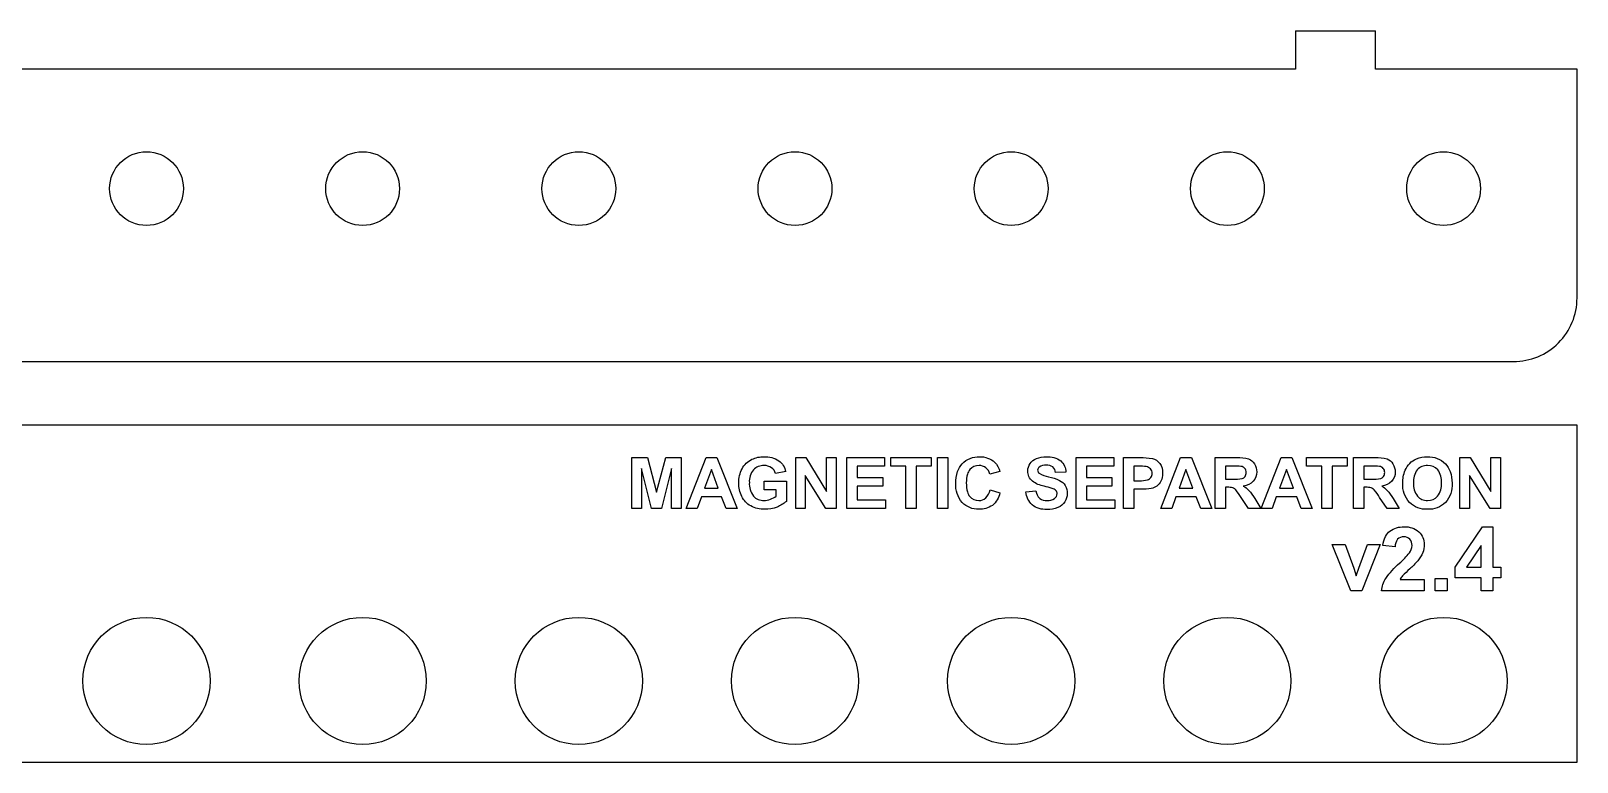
# Model space of a CAD drawing. Header units: millimetres. Extents: x -45 to 206, y -63 to 68.
# Drawn here: x 84.4 to 206, y -62.5 to -5 of the extents above; entities that cross this region are included whole.
import ezdxf

# ---------------------------------------------------------------- set-up
doc = ezdxf.new("R2010")
doc.units = ezdxf.units.MM
doc.layers.get('0').update_dxf_attribs({"lineweight": 25})

msp = doc.modelspace()

# ---------------------------------------------------------------- linework, layer by layer
for p, q in [((183.85, -5), (183.85, -8)), ((183.85, -5), (190.15, -5)), ((190.15, -8), (190.15, -5))]:
    msp.add_line(p, q)
at = {"flags": 128}
msp.add_lwpolyline([(13.85, -8), (-2, -8), (-2, -26, 0.414214), (3, -31), (201, -31, 0.414214), (206, -26), (206, -8), (190.15, -8)], format="xyb", dxfattribs=at)
msp.add_lwpolyline([(183.85, -8), (20.15, -8)], dxfattribs=at)
for points in [[(-2, -62.5), (206, -62.5), (206, -36), (-2, -36)], [(131.68, -42.56), (131.68, -38.56), (132.89, -38.56), (133.61, -41.28), (134.33, -38.56), (135.54, -38.56), (135.54, -42.56), (134.79, -42.56), (134.79, -39.41), (134, -42.56), (133.22, -42.56), (132.43, -39.41), (132.43, -42.56)], [(139.96, -42.56), (139.08, -42.56), (138.73, -41.65), (137.14, -41.65), (136.8, -42.56), (135.95, -42.56), (137.51, -38.56), (138.36, -38.56)], [(144.56, -42.56), (144.56, -38.56), (145.34, -38.56), (146.98, -41.23), (146.98, -38.56), (147.73, -38.56), (147.73, -42.56), (146.92, -42.56), (145.31, -39.95), (145.31, -42.56)], [(148.58, -42.56), (148.58, -38.56), (151.55, -38.56), (151.55, -39.23), (149.39, -39.23), (149.39, -40.12), (151.4, -40.12), (151.4, -40.79), (149.39, -40.79), (149.39, -41.88), (151.62, -41.88), (151.62, -42.56)], [(153.22, -42.56), (153.22, -39.23), (152.03, -39.23), (152.03, -38.56), (155.21, -38.56), (155.21, -39.23), (154.03, -39.23), (154.03, -42.56)], [(155.7, -42.56), (155.7, -38.56), (156.51, -38.56), (156.51, -42.56)], [(166.61, -42.56), (166.61, -38.56), (169.57, -38.56), (169.57, -39.23), (167.41, -39.23), (167.41, -40.12), (169.42, -40.12), (169.42, -40.79), (167.41, -40.79), (167.41, -41.88), (169.65, -41.88), (169.65, -42.56)], [(177.28, -42.56), (176.4, -42.56), (176.05, -41.65), (174.45, -41.65), (174.12, -42.56), (173.26, -42.56), (174.82, -38.56), (175.68, -38.56)], [(185.18, -42.56), (184.3, -42.56), (183.95, -41.65), (182.35, -41.65), (182.02, -42.56), (181.16, -42.56), (182.72, -38.56), (183.57, -38.56)], [(185.92, -42.56), (185.92, -39.23), (184.73, -39.23), (184.73, -38.56), (187.91, -38.56), (187.91, -39.23), (186.73, -39.23), (186.73, -42.56)], [(196.79, -42.56), (196.79, -38.56), (197.58, -38.56), (199.22, -41.23), (199.22, -38.56), (199.97, -38.56), (199.97, -42.56), (199.16, -42.56), (197.54, -39.95), (197.54, -42.56)], [(138.47, -40.97), (137.92, -39.49), (137.38, -40.97)], [(175.79, -40.97), (175.24, -39.49), (174.7, -40.97)], [(183.69, -40.97), (183.14, -39.49), (182.6, -40.97)], [(198.45, -49.02), (198.45, -48.01), (196.41, -48.01), (196.41, -47.18), (198.57, -44), (199.38, -44), (199.38, -47.17), (200, -47.17), (200, -48.01), (199.38, -48.01), (199.38, -49.02)], [(198.45, -47.17), (198.45, -45.46), (197.3, -47.17)], [(194.83, -49.02), (194.83, -48.06), (195.79, -48.06), (195.79, -49.02)]]:
    msp.add_lwpolyline(points, close=True, dxfattribs=at)
for points in [[(142.08, -41.08), (142.08, -40.41), (143.82, -40.41), (143.82, -42, -0.098261), (143.09, -42.44, -0.093587), (142.11, -42.62, -0.1307), (141.02, -42.36, -0.157467), (140.32, -41.61, -0.11352), (140.08, -40.54, -0.125855), (140.34, -39.43, -0.155133), (141.11, -38.69, -0.11991), (142.07, -38.49, -0.161775), (143.23, -38.8, -0.186673), (143.77, -39.66), (142.97, -39.81, 0.171154), (142.65, -39.35, 0.162084), (142.07, -39.18, 0.21671), (141.23, -39.51, 0.191335), (140.91, -40.51, 0.183855), (141.23, -41.58, 0.22427), (142.06, -41.93, 0.094029), (142.57, -41.83, 0.072068), (143.01, -41.59), (143.01, -41.08)], [(159.84, -41.08), (160.62, -41.33, -0.167133), (160.02, -42.31, -0.166857), (158.96, -42.62, -0.215668), (157.65, -42.08, -0.196237), (157.14, -40.59, -0.080412), (157.29, -39.65, -0.107909), (157.65, -39.04, -0.216756), (159.01, -38.49, -0.198147), (160.2, -38.92, -0.136006), (160.61, -39.66), (159.81, -39.85, 0.174205), (159.51, -39.36, 0.174953), (158.97, -39.18, 0.228039), (158.25, -39.5, 0.113714), (158.06, -39.85, 0.065511), (157.97, -40.53, 0.061917), (158.06, -41.26, 0.114411), (158.24, -41.61, 0.231611), (158.95, -41.93, 0.188989), (159.5, -41.73, 0.156172)], [(162.66, -41.25), (163.45, -41.18, 0.17427), (163.74, -41.76, 0.182212), (164.32, -41.94, 0.174932), (164.91, -41.78, 0.232791), (165.11, -41.39, 0.18111), (165.02, -41.15, 0.129287), (164.73, -40.98, 0.016852), (164.09, -40.8, -0.11471), (163.17, -40.41, -0.223215), (162.81, -39.6, -0.148422), (162.98, -39.03, -0.151603), (163.48, -38.63, -0.100878), (164.27, -38.49, -0.180527), (165.4, -38.82, -0.21743), (165.8, -39.7), (164.99, -39.73, 0.187142), (164.77, -39.29, 0.167001), (164.26, -39.16, 0.158232), (163.71, -39.3, 0.255393), (163.58, -39.55, 0.232324), (163.7, -39.79, 0.093697), (164.44, -40.06, -0.058805), (165.31, -40.35, -0.136107), (165.75, -40.75, -0.140832), (165.91, -41.39, -0.145566), (165.72, -42.03, -0.156787), (165.18, -42.48, -0.09833), (164.31, -42.63, -0.181308), (163.15, -42.28, -0.192316)], [(170.34, -42.56), (170.34, -38.56), (171.64, -38.56, -0.051324), (172.6, -38.62, -0.170808), (173.18, -39.01, -0.168284), (173.41, -39.79, -0.123224), (173.28, -40.41, -0.120345), (172.94, -40.8, -0.099155), (172.52, -40.99, -0.045625), (171.68, -41.05), (171.15, -41.05), (171.15, -42.56)], [(177.54, -42.56), (177.54, -38.56), (179.24, -38.56, -0.081128), (180.17, -38.66, -0.168614), (180.63, -39.05, -0.144877), (180.81, -39.68, -0.191557), (180.54, -40.42, -0.177177), (179.75, -40.79, -0.073018), (180.19, -41.13, -0.043717), (180.65, -41.77), (181.13, -42.56), (180.17, -42.56), (179.58, -41.68, 0.032175), (179.16, -41.1, 0.120475), (178.92, -40.93, 0.077276), (178.51, -40.89), (178.35, -40.89), (178.35, -42.56)], [(188.43, -42.56), (188.43, -38.56), (190.13, -38.56, -0.081128), (191.06, -38.66, -0.168614), (191.52, -39.05, -0.144877), (191.7, -39.68, -0.191557), (191.43, -40.42, -0.177177), (190.64, -40.79, -0.073018), (191.07, -41.13, -0.043717), (191.53, -41.77), (192.02, -42.56), (191.06, -42.56), (190.47, -41.68, 0.032175), (190.05, -41.1, 0.120475), (189.8, -40.93, 0.077276), (189.4, -40.89), (189.23, -40.89), (189.23, -42.56)], [(192.29, -40.58, -0.103503), (192.48, -39.55, -0.08873), (192.85, -39.01, -0.102216), (193.37, -38.65, -0.100811), (194.23, -38.49, -0.210969), (195.64, -39.04, -0.108959), (196.02, -39.65, -0.083906), (196.17, -40.56, -0.199063), (195.65, -42.08, -0.211714), (194.24, -42.62, -0.210773), (192.82, -42.08, -0.200009)], [(171.15, -39.23), (171.15, -40.37), (171.59, -40.37, 0.077256), (172.23, -40.3, 0.154375), (172.49, -40.11, 0.154326), (172.58, -39.8, 0.19178), (172.45, -39.44, 0.170425), (172.12, -39.26, 0.037522), (171.54, -39.23)], [(178.35, -40.25), (178.94, -40.25, 0.059143), (179.67, -40.2, 0.166993), (179.9, -40.03, 0.152818), (179.98, -39.73, 0.185134), (179.87, -39.4, 0.178538), (179.57, -39.25, 0.021681), (178.98, -39.23), (178.35, -39.23)], [(189.23, -40.25), (189.83, -40.25, 0.059143), (190.56, -40.2, 0.166993), (190.78, -40.03, 0.152818), (190.87, -39.73, 0.185134), (190.76, -39.4, 0.178538), (190.45, -39.25, 0.021681), (189.86, -39.23), (189.23, -39.23)], [(193.13, -40.55, 0.185802), (193.44, -41.58, 0.223489), (194.24, -41.93, 0.224251), (195.03, -41.59, 0.184076), (195.34, -40.54, 0.183736), (195.04, -39.52, 0.223706), (194.24, -39.18, 0.223599), (193.43, -39.52, 0.184208)], [(193.98, -48.13), (193.98, -49.02), (190.62, -49.02, -0.110596), (190.95, -48.06, -0.063561), (192.03, -46.86, 0.042148), (192.82, -46.05, 0.150095), (193.02, -45.46, 0.203843), (192.85, -44.97, 0.205006), (192.37, -44.79, 0.208626), (191.89, -44.98, 0.176069), (191.69, -45.58), (190.73, -45.48, -0.083499), (190.94, -44.76, -0.119845), (191.27, -44.34, -0.168295), (192.39, -44, -0.196254), (193.56, -44.4, -0.215645), (193.98, -45.39, -0.095527), (193.86, -46.03, -0.071678), (193.47, -46.67, -0.03648), (192.85, -47.31, 0.019546), (192.27, -47.86, 0.050068), (192.08, -48.13)], [(188.21, -49.02), (186.75, -45.4), (187.76, -45.4), (188.44, -47.25), (188.64, -47.86, 0.010825), (188.74, -47.55, -0.01), (188.84, -47.25), (189.53, -45.4), (190.52, -45.4), (189.08, -49.02)]]:
    msp.add_lwpolyline(points, format="xyb", close=True, dxfattribs=at)
for centre, radius in [((93.5, -17.4), 2.9), ((110.5, -17.4), 2.9), ((127.5, -17.4), 2.9), ((144.5, -17.4), 2.9), ((161.5, -17.4), 2.9), ((178.5, -17.4), 2.9), ((195.5, -17.4), 2.9), ((93.5, -56.12), 5), ((110.5, -56.12), 5), ((127.5, -56.12), 5), ((144.5, -56.12), 5), ((161.5, -56.12), 5), ((178.5, -56.12), 5), ((195.5, -56.12), 5)]:
    msp.add_circle(centre, radius)

doc.saveas('drawing.dxf')
